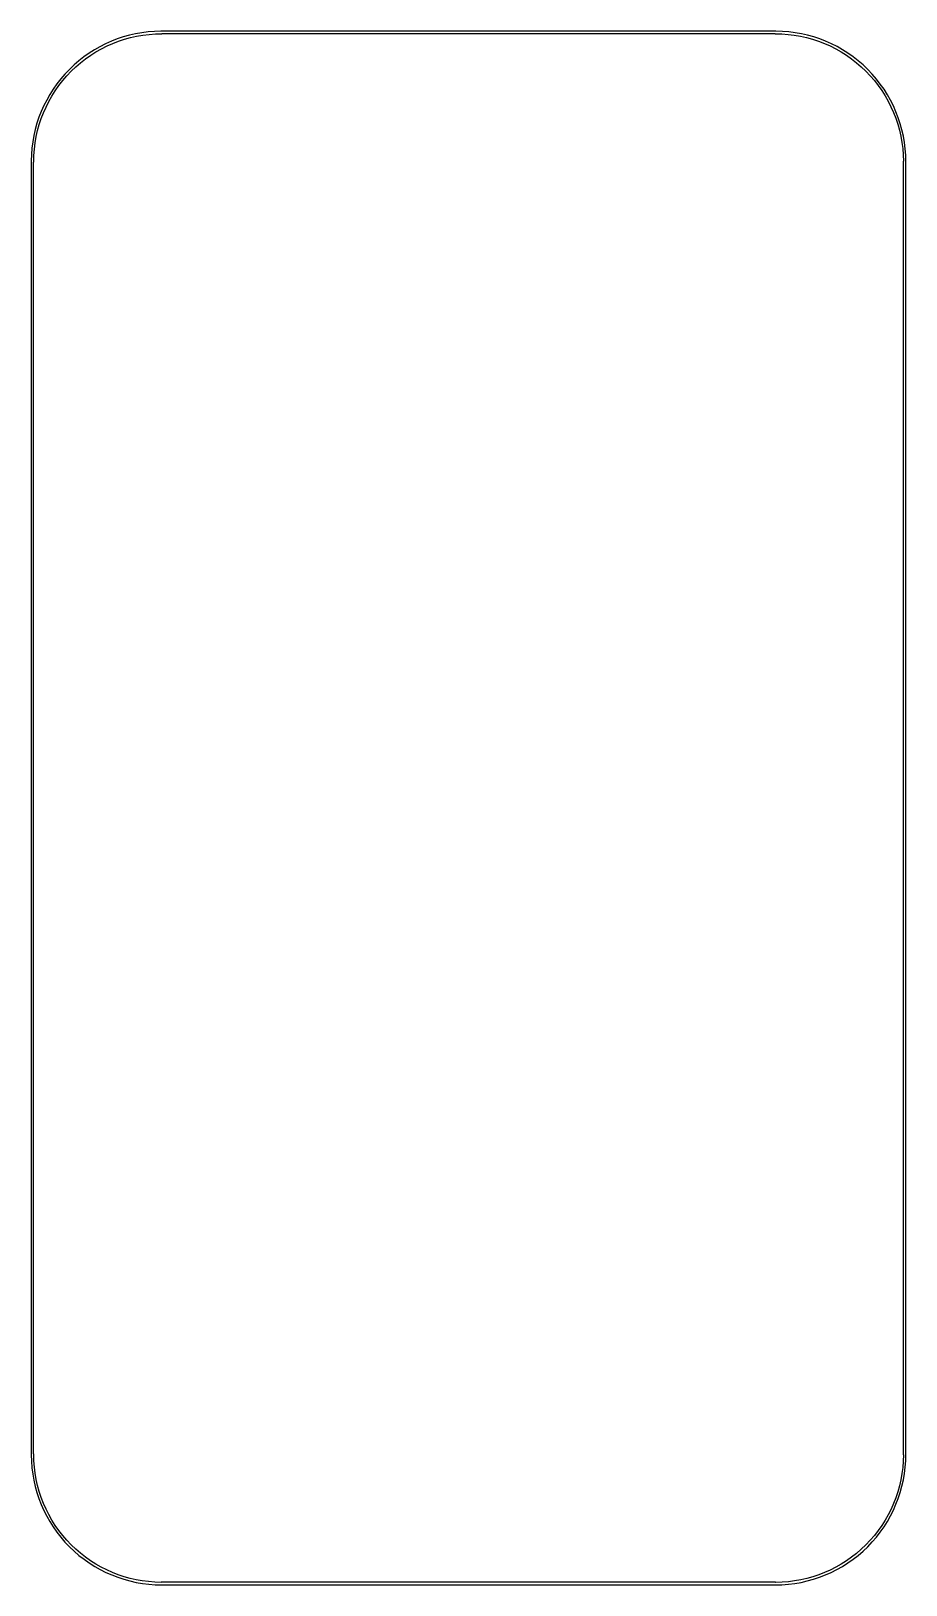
# Model space of a CAD drawing. Extents: x 170.7 to 187.9, y -58.2 to -27.7.
import ezdxf

# ---------------------------------------------------------------- set-up
doc = ezdxf.new("R2010")
doc.units = 0
doc.layers.add('Front', color=7, linetype='CONTINUOUS')

msp = doc.modelspace()

# ---------------------------------------------------------------- linework, layer by layer
at = {"layer": 'Front', "color": 7}
for p, q in [((173.289138, -27.655503), (173.289138, -27.655503)), ((185.3592, -27.655503), (173.294305, -27.655503)), ((173.30774, -27.705113), (173.30774, -27.705113)), ((170.779213, -55.611416), (170.779213, -30.23364)), ((185.3592, -58.135292), (173.294305, -58.135292))]:
    msp.add_line(p, q, dxfattribs=at)
for points in [[(173.281904, -27.658088), (172.607068, -27.662041), (171.960522, -27.931472), (171.483047, -28.408947)], [(171.518186, -28.444086), (171.989846, -27.972426), (172.629862, -27.707179), (173.29689, -27.707179)], [(173.28242, -27.658088), (173.28242, -27.658088), (173.281904, -27.658088), (173.281904, -27.658088)], [(173.289138, -27.655503), (173.286785, -27.656036), (173.284523, -27.656907), (173.28242, -27.658088)], [(173.294305, -27.655503), (173.292587, -27.655325), (173.290855, -27.655325), (173.289138, -27.655503)], [(173.29689, -27.707179), (173.300616, -27.707308), (173.304323, -27.706602), (173.30774, -27.705113)], [(173.30774, -27.705113), (173.30774, -27.705113), (185.350416, -27.705113), (185.350416, -27.705113)], [(185.350416, -27.705113), (185.353992, -27.70668), (185.357886, -27.707387), (185.361785, -27.707179)], [(185.371085, -27.658088), (185.367396, -27.656261), (185.363314, -27.655373), (185.3592, -27.655503)], [(185.361785, -27.707179), (186.028813, -27.707179), (186.66831, -27.972426), (187.13997, -28.444086)], [(187.175628, -28.408947), (186.696809, -27.93013), (186.047979, -27.660552), (185.371085, -27.658088)], [(171.483047, -28.408947), (171.005458, -28.886535), (170.736017, -29.532791), (170.732189, -30.207803)], [(170.781798, -30.222271), (170.781801, -29.555246), (171.046527, -28.915745), (171.518186, -28.444086)], [(187.13997, -28.444086), (187.608811, -28.912927), (187.873212, -29.547673), (187.876358, -30.210386)], [(187.927002, -30.222271), (187.926999, -29.542003), (187.656651, -28.889967), (187.175628, -28.408947)], [(170.732189, -30.207803), (170.730098, -30.211598), (170.729029, -30.215872), (170.729088, -30.220204)], [(170.729088, -30.220204), (170.729088, -30.220204), (170.729088, -55.6202), (170.729088, -55.6202)], [(170.779213, -30.23364), (170.780959, -30.230107), (170.781844, -30.226211), (170.781798, -30.222271)], [(187.876358, -30.210386), (187.875013, -30.213485), (187.87431, -30.216825), (187.874292, -30.220204)], [(187.874292, -30.220204), (187.874292, -30.220204), (187.874292, -55.6202), (187.874292, -55.6202)], [(187.924417, -30.23364), (187.926162, -30.230107), (187.927048, -30.226211), (187.927002, -30.222271)], [(187.924417, -55.611416), (187.924417, -55.611416), (187.924417, -30.23364), (187.924417, -30.23364)], [(170.729088, -55.6202), (170.729117, -55.624358), (170.730183, -55.628443), (170.732189, -55.632086)], [(170.732189, -55.632086), (170.73479, -56.308794), (171.00435, -56.957415), (171.483047, -57.43611)], [(170.781798, -55.622267), (170.781765, -55.618502), (170.780881, -55.614792), (170.779213, -55.611416)], [(171.518186, -57.400454), (171.046527, -56.928792), (170.781798, -56.289297), (170.781798, -55.622267)], [(187.876358, -55.631054), (187.87403, -56.294891), (187.609547, -56.930877), (187.13997, -57.400454)], [(187.175628, -57.43611), (187.656651, -56.955087), (187.927002, -56.302537), (187.927002, -55.622267)], [(187.874292, -55.6202), (187.874162, -55.623927), (187.874868, -55.627635), (187.876358, -55.631054)], [(187.927002, -55.622267), (187.926968, -55.618502), (187.926085, -55.614792), (187.924417, -55.611416)], [(173.284486, -58.136843), (172.621962, -58.133562), (171.986906, -57.869172), (171.518186, -57.400454)], [(187.13997, -57.400454), (186.670027, -57.870394), (186.0329, -58.134919), (185.368503, -58.136843)], [(171.483047, -57.43611), (171.96407, -57.917135), (172.61662, -58.187487), (173.29689, -58.187487)], [(185.361785, -58.187487), (186.042055, -58.187487), (186.694605, -57.917135), (187.175628, -57.43611)], [(173.285005, -58.136843), (173.285005, -58.136843), (173.284486, -58.136843), (173.284486, -58.136843)], [(173.294305, -58.135292), (173.291135, -58.135215), (173.287978, -58.135741), (173.285005, -58.136843)], [(173.29689, -58.187487), (173.300269, -58.187467), (173.303609, -58.186764), (173.306709, -58.185418)], [(173.306709, -58.185418), (173.306709, -58.185418), (185.351966, -58.185418), (185.351966, -58.185418)], [(185.351966, -58.185418), (185.355066, -58.186764), (185.358406, -58.187467), (185.361785, -58.187487)], [(185.368503, -58.136843), (185.365528, -58.13574), (185.362371, -58.135214), (185.3592, -58.135292)]]:
    msp.add_open_spline(points, degree=3, dxfattribs=at)

doc.saveas('drawing.dxf')
